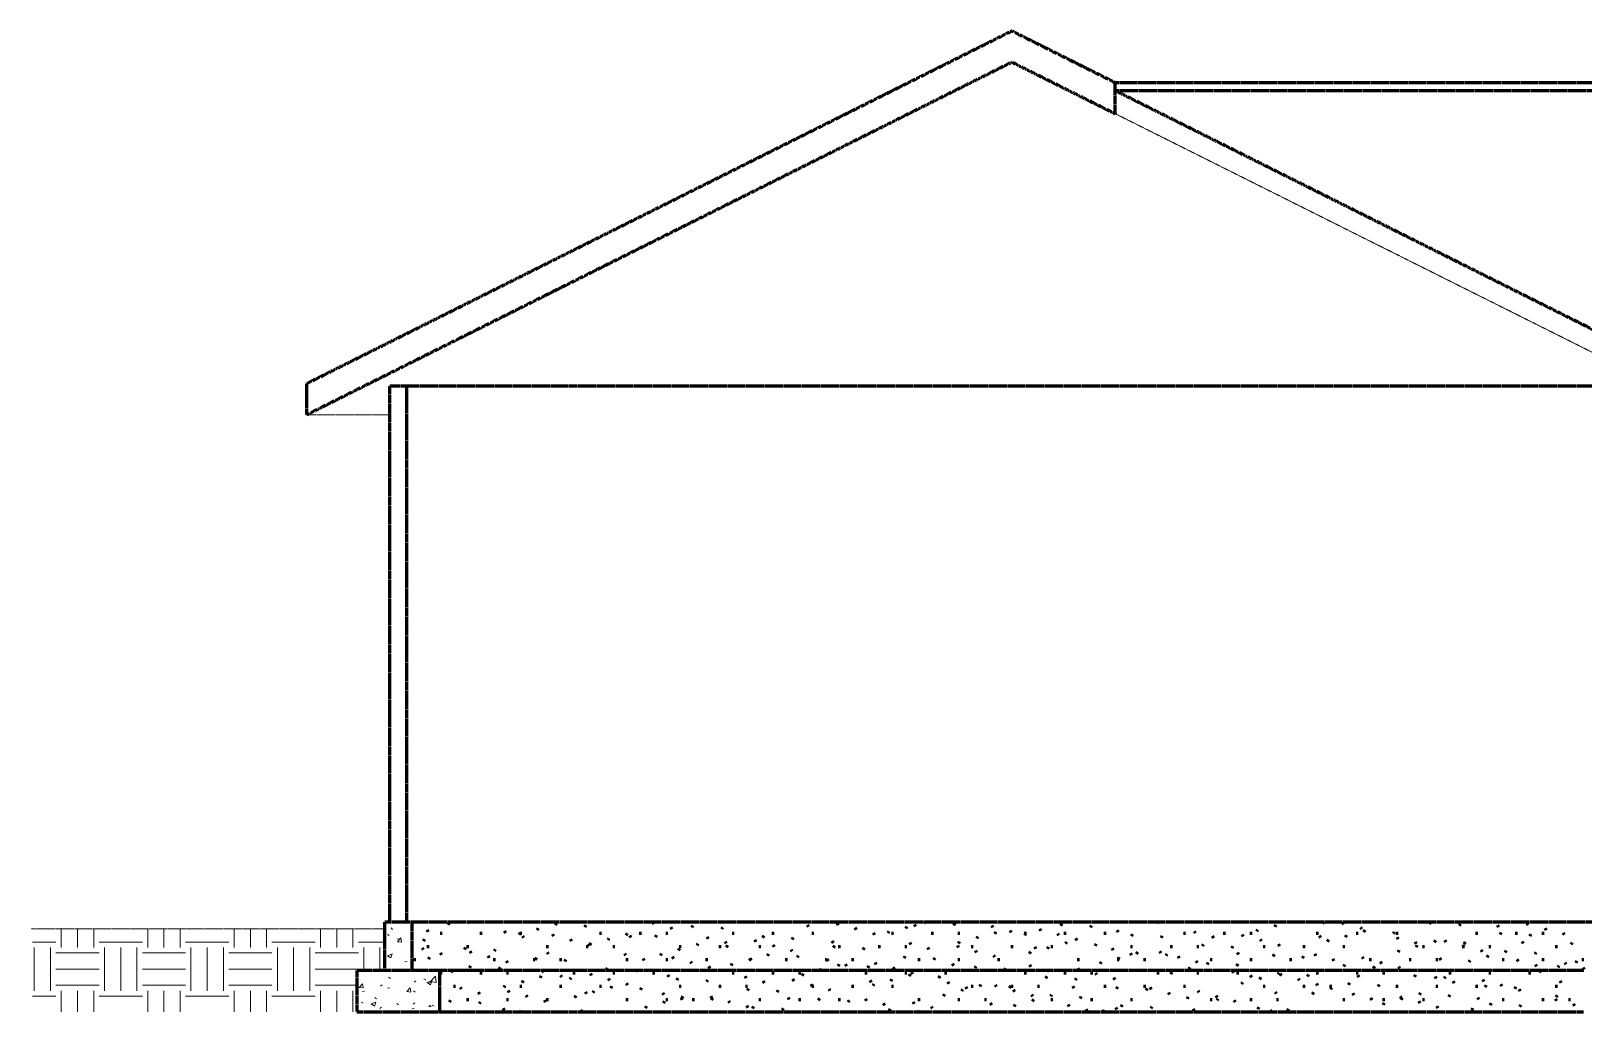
# Model space of a CAD drawing. Header units: inches. Extents: x -562 to 8953, y -6490 to -2066.
# Drawn here: x 78.7 to 527.9, y -4203.4 to -3919.8 of the extents above; entities that cross this region are included whole.
import ezdxf

# ---------------------------------------------------------------- set-up
doc = ezdxf.new("R2010")
doc.units = ezdxf.units.IN
doc.header["$MEASUREMENT"] = 0
doc.linetypes.add('Dash 1_16_', pattern=[0.125, 0.0625, -0.0625])
doc.layers.add('Existing', color=9, linetype='Dash 1_16_', lineweight=0, transparency=0.3)
pattern_1 = [(50, (419.729, -4061.599), (13.77135, -1.20496), [1.44, -15.84]), (355, (419.729, -4061.599), (-2.6644, 14.4422), [1.152, -12.672]), (100.451, (420.877, -4061.699), (11.1071, 13.23737), [1.224, -13.462]), (46.184, (419.729, -4057.759), (20.4913, -3.1779), [2.16, -23.76]), (96.636, (421.437, -4058.024), (17.9459, 18.7032), [1.836, -20.193]), (351.184, (419.729, -4057.759), (17.9454, 18.7026), [1.728, -19.008]), (21, (421.649, -4058.719), (11.4605, -7.73037), [1.44, -15.84]), (326, (421.649, -4058.719), (4.67135, 13.92315), [1.152, -12.672]), (71.451, (422.604, -4059.363), (16.1321, 6.19284), [1.224, -13.462]), (37.5, (419.7286, -4061.5987), (0.23312, 6.39175), [0.634, -11.885, 0.634, -12.23, -12.72]), (37.5, (419.7286, -4061.5987), (0.23312, 6.39175), [-25.382, 0.634, -12.086]), (7.5, (419.7286, -4061.599), (5.05073, 7.57304), [0.634, -6.701, 0.634, -11.597, -4.848]), (7.5, (419.7286, -4061.599), (5.05073, 7.57304), [-19.565, 0.634, -4.214]), (327.5, (415.4476, -4061.5987), (10.24958, -0.43289), [0.634, -4.166, 0.634, -14.342, -19.872]), (327.5, (415.4476, -4061.5987), (10.24958, -0.43289), [-19.776, 0.634, -19.238]), (317.5, (413.528, -4061.599), (11.1974, 1.92214), [0.634, -5.606, 0.634, -9.312, -14.112]), (317.5, (413.528, -4061.599), (11.1974, 1.92214), [-16.186, 0.634, -13.478])]
pattern_2 = [(0, (419.7286, -4061.5987), (15.36, 3.84), [0.634, -10.886, 0.634, -10.886, -61.44]), (0, (419.7286, -4061.5987), (15.36, 3.84), [-23.04, 0.634, -22.406, 0.634, -10.886, -26.88]), (0, (419.7286, -4061.5987), (15.36, 3.84), [-57.6, 0.634, -7.046, 0.634, -18.566]), (120, (425.4886, -4059.6787), (-11.00554, 11.38215), [0.634, -10.886, 0.634, -10.886, -61.44]), (120, (425.4886, -4059.6787), (-11.00554, 11.38215), [-23.04, 0.634, -22.406, 0.634, -10.886, -26.88]), (120, (425.4886, -4059.6787), (-11.00554, 11.38215), [-57.6, 0.634, -7.046, 0.634, -18.566]), (240, (427.4086, -4051.9987), (-4.35446, -15.22215), [0.634, -10.886, 0.634, -10.886, -61.44]), (240, (427.4086, -4051.9987), (-4.35446, -15.22215), [-23.04, 0.634, -22.406, 0.634, -10.886, -26.88]), (240, (427.4086, -4051.9987), (-4.35446, -15.22215), [-57.6, 0.634, -7.046, 0.634, -18.566])]

msp = doc.modelspace()

# ---------------------------------------------------------------- hatches: boundary and pattern name
at = {"layer": 'Existing', "lineweight": 9}
h = msp.add_hatch(dxfattribs=at)
h.set_pattern_fill('FP_2', color=256, style=0, pattern_type=2)
h.set_pattern_definition(pattern_1)
h.paths.add_polyline_path([(188.91, -4191.42), (188.91, -4177.42), (180.91, -4177.42), (180.91, -4191.42)], flags=0)
at = {"layer": 'Existing', "lineweight": 60}
h = msp.add_hatch(dxfattribs=at)
h.set_pattern_fill('FP_1', color=256, style=0, pattern_type=2)
h.set_pattern_definition(pattern_2)
h.paths.add_polyline_path([(527.91, -4191.42), (535.91, -4191.42), (535.91, -4177.42), (188.91, -4177.42), (188.91, -4191.42), (419.74, -4191.42)], flags=0)
at = {"layer": 'Existing', "lineweight": 0}
h = msp.add_hatch(dxfattribs=at)
h.set_pattern_fill('EARTH', color=256, scale=50)
h.set_pattern_definition([(0, (623.369, -4083.243), (12.5, 12.5), [12.5, -12.5]), (0, (623.369, -4078.556), (12.5, 12.5), [12.5, -12.5]), (0, (623.369, -4073.868), (12.5, 12.5), [12.5, -12.5]), (90, (624.932, -4072.306), (-12.5, 12.5), [12.5, -12.5]), (90, (629.619, -4072.306), (-12.5, 12.5), [12.5, -12.5]), (90, (634.307, -4072.306), (-12.5, 12.5), [12.5, -12.5])])
h.paths.add_polyline_path([(180.91, -4179.42), (79.12, -4179.42), (79.12, -4203.42), (172.91, -4203.42), (172.91, -4191.42), (180.91, -4191.42)])
at = {"layer": 'Existing', "lineweight": 9}
h = msp.add_hatch(dxfattribs=at)
h.set_pattern_fill('FP_2', color=256, style=0, pattern_type=2)
h.set_pattern_definition(pattern_1)
h.paths.add_polyline_path([(196.91, -4203.42), (196.91, -4191.42), (172.91, -4191.42), (172.91, -4203.42)], flags=0)
at = {"layer": 'Existing', "lineweight": 60}
h = msp.add_hatch(dxfattribs=at)
h.set_pattern_fill('FP_1', color=256, style=0, pattern_type=2)
h.set_pattern_definition(pattern_2)
h.paths.add_polyline_path([(527.91, -4203.42), (527.91, -4191.42), (196.91, -4191.42), (196.91, -4203.42), (419.74, -4203.42)], flags=0)

# ---------------------------------------------------------------- linework, layer by layer
for p, q in [((362.41, -3919.77), (158.41, -4021.77)), ((392.3, -3934.72), (362.41, -3919.77)), ((158.41, -4030.72), (362.41, -3928.72)), ((362.41, -3928.72), (392.3, -3943.66)), ((392.3, -3943.66), (392.3, -3934.72)), ((626.41, -3934.72), (392.3, -3934.72)), ((392.3, -3936.95), (626.41, -3936.95)), ((392.3, -3936.95), (542.41, -4012.01)), ((158.41, -4021.77), (158.41, -4030.72)), ((182.41, -4022.42), (182.41, -4177.42)), ((187.41, -4022.42), (182.41, -4022.42)), ((187.41, -4177.42), (187.41, -4022.42)), ((537.41, -4022.42), (187.41, -4022.42)), ((188.91, -4177.42), (180.91, -4177.42)), ((180.91, -4177.42), (180.91, -4191.42)), ((188.91, -4191.42), (188.91, -4177.42)), ((535.91, -4177.42), (188.91, -4177.42)), ((172.91, -4191.42), (172.91, -4203.42)), ((196.91, -4191.42), (172.91, -4191.42)), ((196.91, -4203.42), (196.91, -4191.42)), ((527.91, -4191.42), (196.91, -4191.42)), ((172.91, -4203.42), (196.91, -4203.42)), ((196.91, -4203.42), (527.91, -4203.42))]:
    msp.add_line(p, q, dxfattribs=at)
at = {"layer": 'Existing'}
for p, q in [((542.41, -4018.72), (392.3, -3943.66)), ((158.41, -4030.72), (182.41, -4030.72)), ((180.91, -4179.42), (78.69, -4179.42))]:
    msp.add_line(p, q, dxfattribs=at)

doc.saveas('drawing.dxf')
